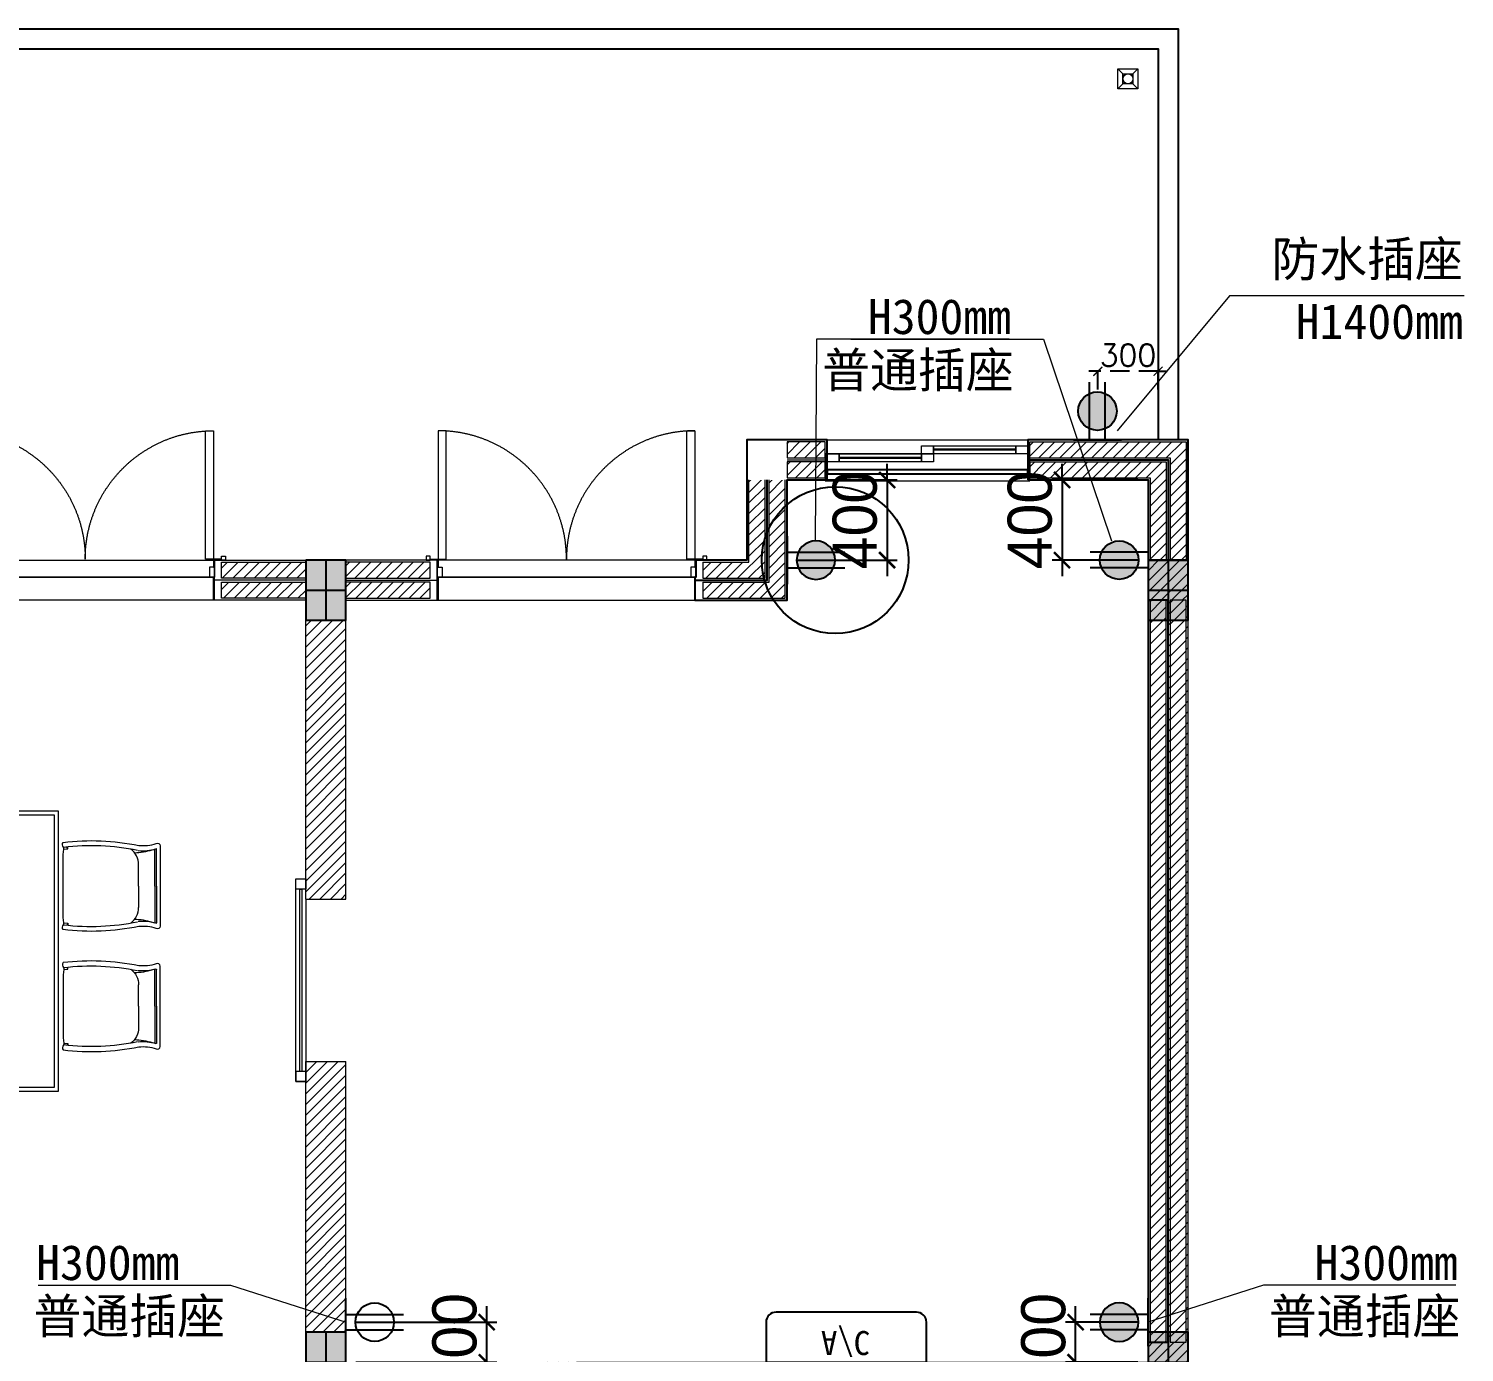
# Model space of a CAD drawing. Header units: inches. Extents: x -315689 to -186947, y -1261464 to -1173043.
# Drawn here: x -255834 to -248675, y -1247114 to -1240514 of the extents above; entities that cross this region are included whole.
import ezdxf

# ---------------------------------------------------------------- set-up
doc = ezdxf.new("R2010")
doc.units = ezdxf.units.IN
doc.header["$LTSCALE"] = 30
doc.header["$MEASUREMENT"] = 0
for name, pattern in [('CENTER2', [28.575, 19.05, -3.175, 3.175, -3.175]), ('DASH', [0.35, 0.25, -0.1]), ('HIDDEN2', [4.7625, 3.175, -1.5875])]:
    doc.linetypes.add(name, pattern=pattern)
doc.layers.get('Defpoints').update_dxf_attribs({"color": 140, "lineweight": 0})
for name, color, linetype, lineweight in [('200mm Colum', 1, 'Continuous', 0), ('200mm Wall', 7, 'Continuous', 20), ('A-WALL', 7, 'Continuous', 0), ('A-WALL-4-20', 252, 'Continuous', 0), ('B-WINDOW 2', 142, 'Continuous', 0), ('C-DOOR', 45, 'Continuous', 0), ('E- FIXTURES-TOILET', 251, 'Continuous', 0), ('E-FIXTURES-KITCHEN', 251, 'Continuous', 0), ('floor', 1, 'Continuous', 18), ('TEXT2', 7, 'Continuous', 25)]:
    doc.layers.add(name, color=color, linetype=linetype, lineweight=lineweight)
for name, color, linetype in [('A-dims', 7, 'Continuous'), ('Sym', 1, 'Continuous'), ('WALL', 3, 'Continuous')]:
    doc.layers.add(name, color=color, linetype=linetype)
doc.layers.add('EM-ELEC', color=7, linetype='Continuous', lineweight=20, true_color=0xf1a013)
doc.layers.add('FF-开关回路', color=7, linetype='DASH', true_color=0xea0652)
doc.styles.add('Annotative', font='arial.ttf')
doc.styles.add('cordia.shx', font='cordia.shx')
doc.styles.add('SPEC_K', font='romans.shx')
doc.dimstyles.new('ISO 100', dxfattribs={"dimscale": 100, "dimtxt": 2.2, "dimasz": 0.8, "dimexe": 0.5, "dimexo": 0.5, "dimgap": 0.5, "dimtad": 1, "dimdec": 0, "dimzin": 0, "dimdsep": 46, "dimtxsty": 'cordia.shx', "dimblk": 'ARCHTICK', "dimcen": 0.09, "dimclrd": 6, "dimclre": 6, "dimclrt": 256, "dimadec": 0, "dimazin": 0, "dimtfac": 1, "dimtdec": 0, "dimtix": 1, "dimtmove": 2, "dimatfit": 3, "dimfxl": 1, "dimtolj": 1, "dimtzin": 0, "dimarcsym": 0})
doc.dimstyles.new('NN50', dxfattribs={"dimscale": 0.5, "dimtxt": 220, "dimasz": 90, "dimexe": 100, "dimexo": 90, "dimgap": 50, "dimtad": 3, "dimtoh": 1, "dimdec": 0, "dimzin": 0, "dimdsep": 46, "dimtxsty": 'SPEC_K', "dimblk": 'ARCHTICK', "dimcen": 90, "dimdle": 180, "dimclrd": 4, "dimclre": 4, "dimadec": 0, "dimazin": 0, "dimtfac": 0.666667, "dimtdec": 0, "dimtix": 1, "dimtmove": 2, "dimatfit": 3, "dimfxl": 180, "dimfxlon": 1, "dimtolj": 1, "dimtzin": 0, "dimarcsym": 0})
pattern_1 = [(45, (21612.12, 5e-09), (-26.5165043, 26.5165043), [])]
pattern_2 = [(45, (21612.12, 35685.453), (-26.5165043, 26.5165043), [])]
pattern_3 = [(45, (19667.12, 36285.453), (-26.5165043, 26.5165043), [])]
pattern_4 = [(45, (-312528.227, -764272.604), (-26.5165043, 26.5165043), [])]

# ---------------------------------------------------------------- blocks, each defined once
blk = doc.blocks.new('zhu2')
at = {"lineweight": 25}
blk.add_hatch(color=5, dxfattribs=at).paths.add_polyline_path([(704694, -104492), (704694, -104792), (704894, -104792), (704894, -104492)])
at = {"color": 5, "lineweight": 25}
for p, q in [((704794, -104492), (704794, -104792)), ((704694, -104642), (704894, -104642))]:
    blk.add_line(p, q, dxfattribs=at)
blk.add_lwpolyline([(704694, -104492), (704694, -104792), (704894, -104792), (704894, -104492), (704694, -104492)], dxfattribs=at)
blk = doc.blocks.new('jgzhuzjd')
at = {"color": 3, "lineweight": 25}
for p in [(-415512.5, 114503), (-415512.5, 110653)]:
    blk.add_blockref('zhu2', p, dxfattribs=at)
blk = doc.blocks.new('AR-Double-Metal-Door-128cm-200-Frame_Flat-A')
at = {"layer": 'A-WALL', "color": 9, "true_color": 0xc7c8ca}
for points in [[(-680, 195), (-680, 215), (-700, 215), (-700, 195), (-680, 195)], [(700, 195), (700, 215), (680, 215), (680, 195), (700, 195)]]:
    blk.add_lwpolyline(points, dxfattribs=at)
for points in [[(-680, 200), (-640, 200), (-640, 160), (-645, 160), (-645, 195), (-680, 195)], [(-645, 160), (-620, 160), (-620, 110), (-645, 110)], [(645, 160), (620, 160), (620, 110), (645, 110)], [(680, 200), (640, 200), (640, 160), (645, 160), (645, 195), (680, 195)]]:
    blk.add_lwpolyline(points, close=True, dxfattribs=at)
at = {"layer": 'C-DOOR'}
for points in [[(-640, 200), (-600, 200), (-600, 840), (-640, 840)], [(640, 200), (600, 200), (600, 840), (640, 840)]]:
    blk.add_lwpolyline(points, close=True, dxfattribs=at)
at = {"layer": 'C-DOOR', "linetype": 'CENTER2', "ltscale": 50}
for centre, start, end in [((-640, 200), 0, 90), ((640, 200), 90, 180)]:
    blk.add_arc(centre, 640, start, end, dxfattribs=at)
blk = doc.blocks.new('AR-Hing-Alu-Window-100cm-200-Frame_Flat-A')
at = {"color": 0}
for points in [[(-440, -30), (-500, -30), (-500, -70), (-440, -70)], [(-30, -30), (-440, -30), (-440, -70), (-30, -70)], [(30, -30), (-30, -30), (-30, -70), (30, -70)], [(30, -70), (-30, -70), (-30, -110), (30, -110)], [(440, -70), (30, -70), (30, -110), (440, -110)], [(500, -70), (440, -70), (440, -110), (500, -110)]]:
    blk.add_lwpolyline(points, close=True, dxfattribs=at)
for points in [[(-440, -47.5), (-30, -47.5)], [(-440, -52.5), (-30, -52.5)], [(30, -87.5), (440, -87.5)], [(30, -92.5), (440, -92.5)]]:
    blk.add_lwpolyline(points, dxfattribs=at)
blk = doc.blocks.new('200mm Column')
blk.add_point((0, 0))
at = {"color": 1, "linetype": 'ByBlock'}
blk.add_wipeout([(100, -100), (-100, -100), (-100, 100), (100, 100)], dxfattribs=at)
blk = doc.blocks.new('AR-Drain-Tiolet-Area_Flat-A')
at = {"color": 0, "ltscale": 800}
for p, q in [((-120, -20), (-95, -45)), ((-45, -45), (-20, -20)), ((-95, -95), (-120, -120)), ((-45, -95), (-20, -120))]:
    blk.add_line(p, q, dxfattribs=at)
for points in [[(-20, -20), (-20, -120), (-120, -120), (-120, -20)], [(-45, -45), (-45, -95), (-95, -95), (-95, -45)]]:
    blk.add_lwpolyline(points, close=True, dxfattribs=at)
blk.add_circle((-70, -70), 25, dxfattribs=at)
blk = doc.blocks.new('AR-DINING-CHAIR')
at = {"color": 0}
for p, q in [((0.2273, 0.4758), (0.0436, 0.4758)), ((0.2273, 0.4676), (0.0439, 0.4676)), ((0.2273, 0.4668), (0.0439, 0.4668)), ((0.2273, 0.4758), (0.4111, 0.4758)), ((0.2273, 0.4676), (0.4107, 0.4676)), ((0.2273, 0.4668), (0.4107, 0.4668)), ((0.2273, 0.3858), (0.1205, 0.3858)), ((0.2273, 0.3858), (0.3341, 0.3858)), ((0.0417, 0.0321), (0.0321, 0.0321)), ((0.0417, 0.0321), (0.0326, 0.0278)), ((0.0435, 0.0127), (0.0417, 0.0321)), ((0.4112, 0.0127), (0.4129, 0.0321)), ((0.4129, 0.0321), (0.4225, 0.0321)), ((0.4129, 0.0321), (0.4221, 0.0278))]:
    blk.add_line(p, q, dxfattribs=at)
blk.add_lwpolyline([(0.4387, 0.4737, 0.102523), (0.4291, 0.3863, -0.080461), (0.4447, 0.0091, -0.3023), (0.4203, 0.012, 0.197932), (0.4111, 0.0127, -0.028193), (0.3571, 0.0091), (0.227, 0.0091), (0.097, 0.0091, -0.028193), (0.0429, 0.0127, 0.197932), (0.0338, 0.012, -0.3023), (0.0093, 0.0091, -0.080461), (0.0249, 0.3863, 0.102523), (0.0153, 0.4737, -0.587111), (0.0261, 0.4929), (0.4279, 0.4929, -0.587111)], format="xyb", close=True, dxfattribs=at)
for centre, radius, start, end in [((0.044, 0.4735), 0.00242, 100.34496, 201.37417), ((-0.1898, 0.4063), 0.2409, 354.55133, 15.96258), ((0.0439, 0.4669), 0.000725, 87.37617, 197.52085), ((0.0438, 0.4664), 0.000433, 71.7715, 189.22024), ((-0.2563, 0.3584), 0.3173, 1.15909, 17.56409), ((0.7109, 0.3584), 0.3173, 162.43591, 178.84091), ((0.6445, 0.4063), 0.2409, 164.03742, 185.44867), ((0.4107, 0.4669), 0.000725, 342.47915, 92.62383), ((0.4109, 0.4664), 0.000433, 350.77976, 108.2285), ((0.4106, 0.4735), 0.00242, 338.62583, 79.65504), ((1.1806, 0.1494), 1.1544, 168.43567, 186.83625), ((0.1214, 0.2879), 0.0978, 90.51639, 143.19267), ((0.3332, 0.2879), 0.0978, 36.80733, 89.48361), ((-0.7259, 0.1494), 1.1544, 353.16375, 11.56433), ((0.0397, 0.0013), 0.012, 71.75361, 116.5375), ((0.4149, 0.0013), 0.012, 63.4625, 108.24639)]:
    blk.add_arc(centre, radius, start, end, dxfattribs=at)
blk = doc.blocks.new('AR-Dining-Table-6-Paxs_Flat-A')
at = {"color": 0}
for points in [[(500, -700), (500, 700), (-500, 700), (-500, -700)], [(480, -680), (480, 680), (-480, 680), (-480, -680)]]:
    blk.add_lwpolyline(points, close=True, dxfattribs=at)
at = {"color": 0, "xscale": -1000, "yscale": 1000, "zscale": 1000}
blk.add_blockref('AR-DINING-CHAIR', (227, 715.9), dxfattribs=at)
at = {"color": 0, "yscale": 1000, "zscale": 1000}
for p, xscale, rotation in [((-515.9, 552), -1000, 90), ((515.9, 552), 1000, 270), ((-515.9, -502), 1000, 90), ((515.9, -502), -1000, 270), ((227, -715.9), 1000, 180)]:
    blk.add_blockref('AR-DINING-CHAIR', p, dxfattribs=dict(at, xscale=xscale, rotation=rotation))
blk = doc.blocks.new('GL')
at = {"layer": 'A-WALL-4-20'}
h = blk.add_hatch(dxfattribs=at)
h.set_pattern_fill('ANSI31', color=253, scale=300)
h.set_pattern_definition(pattern_2)
h.paths.add_polyline_path([(-250841.9, -1177597.9), (-250061.9, -1177597.9), (-250061.9, -1178187.9), (-250141.9, -1178187.9), (-250141.9, -1177677.9), (-250841.9, -1177677.9)])
h.paths.add_polyline_path([(-250841.9, -1177697.9), (-250161.9, -1177697.9), (-250161.9, -1178187.9), (-250241.9, -1178187.9), (-250241.9, -1177777.9), (-250841.9, -1177777.9)], flags=17)
h = blk.add_hatch(dxfattribs=at)
h.set_pattern_fill('ANSI31', color=253, scale=300)
h.set_pattern_definition(pattern_2)
h.paths.add_polyline_path([(-252241.9, -1177787.9), (-252161.9, -1177787.9), (-252161.9, -1178277.9), (-252471.9, -1178277.9), (-252471.9, -1178197.9), (-252241.9, -1178197.9)], flags=17)
h.paths.add_polyline_path([(-252141.9, -1177787.9), (-252061.9, -1177787.9), (-252061.9, -1178377.9), (-252471.9, -1178377.9), (-252471.9, -1178297.9), (-252141.9, -1178297.9)])
h = blk.add_hatch(dxfattribs=at)
h.set_pattern_fill('ANSI31', color=253, scale=300)
h.set_pattern_definition(pattern_4)
h.paths.add_polyline_path([(-254871.9, -1178197.9), (-254451.9, -1178197.9), (-254451.9, -1178277.9), (-254871.9, -1178277.9)])
h = blk.add_hatch(dxfattribs=at)
h.set_pattern_fill('ANSI31', color=253, scale=300)
h.set_pattern_definition(pattern_1)
h.paths.add_polyline_path([(-250051.9, -1178187.9), (-250251.9, -1178187.9), (-250251.9, -1178387.9), (-250151.9, -1178387.9), (-250151.9, -1182087.9), (-250251.9, -1182087.9), (-250251.9, -1182187.9), (-253101.9, -1182187.9), (-253101.9, -1182387.9), (-253001.9, -1182387.9), (-253001.9, -1182287.9), (-250251.9, -1182287.9), (-250251.9, -1182387.9), (-250051.9, -1182387.9)])
h.paths.add_polyline_path([(-250141.9, -1182087.9), (-250141.9, -1178387.9), (-250061.9, -1178387.9), (-250061.9, -1182087.9)], flags=16)
h.paths.add_polyline_path([(-253001.9, -1183147.9), (-253101.9, -1183147.9), (-253101.9, -1183787.9), (-253001.9, -1183787.9)])
h.paths.add_polyline_path([(-250251.9, -1183787.9), (-251051.9, -1183787.9), (-251051.9, -1183537.9), (-250251.9, -1183537.9), (-250251.9, -1183687.9), (-250051.9, -1183687.9), (-250051.9, -1182387.9), (-250251.9, -1182387.9), (-250251.9, -1183437.9), (-251151.9, -1183437.9), (-251151.9, -1183787.9), (-252596.9, -1183787.9), (-253001.9, -1183787.9), (-253101.9, -1183787.9), (-253101.9, -1183887.9), (-252541.9, -1183887.9), (-250251.9, -1183887.9)])
h.paths.add_polyline_path([(-254151.9, -1183787.9), (-254251.9, -1183787.9), (-254251.9, -1183887.9), (-254151.9, -1183887.9)])
h.paths.add_polyline_path([(-253101.9, -1183787.9), (-253261.9, -1183787.9), (-253261.9, -1183887.9), (-253101.9, -1183887.9)])
h = blk.add_hatch(dxfattribs=at)
h.set_pattern_fill('ANSI31', color=253, scale=300)
h.set_pattern_definition(pattern_2)
h.paths.add_polyline_path([(-253831.9, -1178197.9), (-254251.9, -1178197.9), (-254251.9, -1178277.9), (-253831.9, -1178277.9)])
h = blk.add_hatch(dxfattribs=at)
h.set_pattern_fill('ANSI31', color=253, scale=300)
h.set_pattern_definition(pattern_4)
h.paths.add_polyline_path([(-254871.9, -1178297.9), (-254451.9, -1178297.9), (-254451.9, -1178377.9), (-254871.9, -1178377.9)])
h = blk.add_hatch(dxfattribs=at)
h.set_pattern_fill('ANSI31', color=253, scale=300)
h.set_pattern_definition(pattern_2)
h.paths.add_polyline_path([(-253831.9, -1178297.9), (-254251.9, -1178297.9), (-254251.9, -1178377.9), (-253831.9, -1178377.9)])
h = blk.add_hatch(dxfattribs=at)
h.set_pattern_fill('ANSI31', color=253, scale=300)
h.set_pattern_definition(pattern_2)
h.paths.add_polyline_path([(-250161.9, -1178387.9), (-250241.9, -1178387.9), (-250241.9, -1182087.9), (-250161.9, -1182087.9)])
h = blk.add_hatch(dxfattribs=at)
h.set_pattern_fill('ANSI31', color=253, scale=300)
h.set_pattern_definition(pattern_2)
h.paths.add_polyline_path([(-250061.9, -1178387.9), (-250141.9, -1178387.9), (-250141.9, -1182087.9), (-250061.9, -1182087.9)])
h = blk.add_hatch(dxfattribs=at)
h.set_pattern_fill('ANSI31', color=253, scale=300)
h.set_pattern_definition(pattern_1)
h.paths.add_polyline_path([(-254251.9, -1178487.9), (-254451.9, -1178487.9), (-254451.9, -1179877.9), (-254351.9, -1179877.9), (-254251.9, -1179877.9)])
h.paths.add_polyline_path([(-254251.9, -1180687.9), (-254351.9, -1180687.9), (-254451.9, -1180687.9), (-254451.9, -1182037.9), (-254251.9, -1182037.9)])
h.paths.add_polyline_path([(-254251.9, -1182337.9), (-254451.9, -1182337.9), (-254451.9, -1183687.9), (-254251.9, -1183687.9)])
h.paths.add_polyline_path([(-254076.9, -1182187.9), (-254251.9, -1182187.9), (-254251.9, -1182287.9), (-254076.9, -1182287.9)])
h.paths.add_polyline_path([(-253101.9, -1182187.9), (-253276.9, -1182187.9), (-253276.9, -1182287.9), (-253101.9, -1182287.9)])
h.paths.add_polyline_path([(-254251.9, -1183687.9), (-254451.9, -1183687.9), (-254451.9, -1185087.9), (-254251.9, -1185087.9)])
h.paths.add_polyline_path([(-254251.9, -1185897.9), (-254451.9, -1185897.9), (-254451.9, -1187087.9), (-254251.9, -1187087.9)])
h.paths.add_polyline_path([(-254251.9, -1187287.9), (-254451.9, -1187287.9), (-254451.9, -1187537.9), (-254251.9, -1187537.9)])
h.paths.add_polyline_path([(-250251.9, -1187087.9), (-254251.9, -1187087.9), (-254251.9, -1187187.9), (-250601.9, -1187187.9), (-250601.9, -1187537.9), (-250251.9, -1187537.9), (-250251.9, -1187437.9), (-250501.9, -1187437.9), (-250501.9, -1187187.9), (-250251.9, -1187187.9)])
at = {"color": 51, "true_color": 0xf7f281}
blk.add_lwpolyline([(-251851.9, -1177737.9), (-251851.9, -1177757.9), (-250851.9, -1177757.9), (-250851.9, -1177737.9)], close=True, dxfattribs=at)
at = {"layer": '200mm Wall'}
for p, q in [((-254451.9, -1179877.9), (-254251.9, -1179877.9)), ((-254451.9, -1180687.9), (-254251.9, -1180687.9))]:
    blk.add_line(p, q, dxfattribs=at)
for points in [[(-250051.9, -1183687.9), (-250051.9, -1183687.9), (-250051.9, -1177587.9)], [(-254451.9, -1179877.9), (-254451.9, -1178387.9), (-254906.9, -1178387.9), (-254906.9, -1178247.9)], [(-254251.9, -1179877.9), (-254251.9, -1178387.9), (-253796.9, -1178387.9), (-253796.9, -1178247.9)], [(-254451.9, -1182337.9), (-254451.9, -1180687.9)], [(-254251.9, -1182337.9), (-254251.9, -1180687.9)]]:
    blk.add_lwpolyline(points, dxfattribs=at)
at = {"layer": 'A-WALL'}
for p, q in [((-254451.9, -1178287.9), (-254911.9, -1178287.9)), ((-254251.9, -1178287.9), (-253791.9, -1178287.9))]:
    blk.add_line(p, q, dxfattribs=at)
for points in [[(-254871.9, -1178387.9), (-254911.9, -1178387.9), (-254911.9, -1178272.9), (-254906.9, -1178272.9), (-254906.9, -1178187.9), (-254451.9, -1178187.9)], [(-253831.9, -1178387.9), (-253791.9, -1178387.9), (-253791.9, -1178272.9), (-253796.9, -1178272.9), (-253796.9, -1178187.9), (-254251.9, -1178187.9)], [(-254451.9, -1178387.9), (-254871.9, -1178387.9)]]:
    blk.add_lwpolyline(points, dxfattribs=at)
at = {"layer": 'A-WALL-4-20'}
blk.add_line((-251851.9, -1177587.9), (-250851.9, -1177587.9), dxfattribs=at)
at = {"layer": 'A-WALL-4-20', "color": 6}
blk.add_lwpolyline([(-250841.9, -1177657.9), (-251861.9, -1177657.9), (-251861.9, -1177792.9), (-250841.9, -1177792.9)], close=True, dxfattribs=at)
at = {"layer": 'C-DOOR'}
blk.add_line((-254451.9, -1179877.9), (-254251.9, -1179877.9), dxfattribs=at)
for points in [[(-254451.9, -1179877.9), (-254451.9, -1180787.9), (-254501.9, -1180787.9), (-254501.9, -1179777.9), (-254451.9, -1179777.9)], [(-254501.9, -1179777.9), (-254451.9, -1179777.9), (-254451.9, -1179827.9), (-254501.9, -1179827.9), (-254501.9, -1179777.9)], [(-254501.9, -1180787.9), (-254451.9, -1180787.9), (-254451.9, -1180737.9), (-254501.9, -1180737.9), (-254501.9, -1180787.9)]]:
    blk.add_lwpolyline(points, dxfattribs=at)
blk.add_lwpolyline([(-254471.9, -1179827.9), (-254471.9, -1180737.9), (-254481.9, -1180737.9), (-254481.9, -1179827.9)], close=True, dxfattribs=at)
at = {"layer": 'floor', "color": 253}
for p, q in [((-250841.9, -1177677.9), (-250841.9, -1177597.9)), ((-250841.9, -1177697.9), (-250841.9, -1177777.9))]:
    blk.add_line(p, q, dxfattribs=at)
for points in [[(-250841.9, -1177597.9), (-250061.9, -1177597.9), (-250061.9, -1178187.9)], [(-250841.9, -1177677.9), (-250141.9, -1177677.9), (-250141.9, -1178187.9)], [(-250841.9, -1177697.9), (-250161.9, -1177697.9), (-250161.9, -1178187.9)], [(-250841.9, -1177777.9), (-250241.9, -1177777.9), (-250241.9, -1178187.9)], [(-252471.9, -1178197.9), (-252471.9, -1178277.9)], [(-252471.9, -1178297.9), (-252471.9, -1178377.9)]]:
    blk.add_lwpolyline(points, dxfattribs=at)
at = {"layer": 'floor', "color": 251, "true_color": 0x636466}
for points in [[(-256196.9, -1178187.9), (-254906.9, -1178187.9), (-254906.9, -1178272.9), (-256196.9, -1178272.9)], [(-252506.9, -1178187.9), (-253796.9, -1178187.9), (-253796.9, -1178272.9), (-252506.9, -1178272.9)], [(-256191.9, -1178272.9), (-254911.9, -1178272.9), (-254911.9, -1178387.9), (-256191.9, -1178387.9)], [(-252511.9, -1178272.9), (-253791.9, -1178272.9), (-253791.9, -1178387.9), (-252511.9, -1178387.9)]]:
    blk.add_lwpolyline(points, close=True, dxfattribs=at)
at = {"layer": 'floor', "color": 253}
for points in [[(-254871.9, -1178197.9), (-254451.9, -1178197.9), (-254451.9, -1178277.9), (-254871.9, -1178277.9)], [(-253831.9, -1178197.9), (-254251.9, -1178197.9), (-254251.9, -1178277.9), (-253831.9, -1178277.9)], [(-254871.9, -1178297.9), (-254451.9, -1178297.9), (-254451.9, -1178377.9), (-254871.9, -1178377.9)], [(-253831.9, -1178297.9), (-254251.9, -1178297.9), (-254251.9, -1178377.9), (-253831.9, -1178377.9)], [(-250161.9, -1178387.9), (-250241.9, -1178387.9), (-250241.9, -1182087.9), (-250161.9, -1182087.9)], [(-250061.9, -1178387.9), (-250141.9, -1178387.9), (-250141.9, -1182087.9), (-250061.9, -1182087.9)]]:
    blk.add_lwpolyline(points, close=True, dxfattribs=at)
at = {"layer": 'WALL'}
for points in [[(-250851.9, -1177787.9), (-250251.9, -1177787.9), (-250251.9, -1178187.9), (-250051.9, -1178187.9), (-250051.9, -1177587.9), (-250851.9, -1177587.9)], [(-250251.9, -1182087.9), (-250151.9, -1182087.9), (-250151.9, -1178387.9), (-250251.9, -1178387.9)]]:
    blk.add_lwpolyline(points, close=True, dxfattribs=at)
blk.add_lwpolyline([(-250851.9, -1177687.9), (-250151.9, -1177687.9), (-250151.9, -1178187.9)], dxfattribs=at)
at = {"layer": '200mm Wall'}
for p in [(-543633.4, -1188198.9), (-539433.4, -1188198.9)]:
    blk.add_blockref('jgzhuzjd', p, dxfattribs=at)
at = {"layer": 'A-WALL', "xscale": -1}
blk.add_blockref('AR-Double-Metal-Door-128cm-200-Frame_Flat-A', (-255551.9, -1178382.9), dxfattribs=at)
at = {"layer": 'A-WALL'}
blk.add_blockref('AR-Double-Metal-Door-128cm-200-Frame_Flat-A', (-253151.9, -1178382.9), dxfattribs=at)
at = {"layer": 'B-WINDOW 2', "xscale": -1}
blk.add_blockref('AR-Hing-Alu-Window-100cm-200-Frame_Flat-A', (-251351.9, -1177587.9), dxfattribs=at)
at = {"layer": 'E- FIXTURES-TOILET'}
blk.add_blockref('AR-Drain-Tiolet-Area_Flat-A', (-250281.9, -1175717.9), dxfattribs=at)
at = {"layer": 'E-FIXTURES-KITCHEN', "xscale": -1}
blk.add_blockref('AR-Dining-Table-6-Paxs_Flat-A', (-256187.4, -1180137.9), dxfattribs=at)
at = {"layer": '200mm Colum'}
blk.add_blockref('200mm Column', (-252151.9, -1177687.9), dxfattribs=at)
at = {"layer": 'A-WALL-4-20'}
h = blk.add_hatch(dxfattribs=at)
h.set_pattern_fill('ANSI31', color=253, scale=300)
h.set_pattern_definition(pattern_3)
h.paths.add_polyline_path([(-251861.9, -1177677.9), (-252051.9, -1177677.9), (-252051.9, -1177597.9), (-251861.9, -1177597.9)])
h = blk.add_hatch(dxfattribs=at)
h.set_pattern_fill('ANSI31', color=253, scale=300)
h.set_pattern_definition(pattern_3)
h.paths.add_polyline_path([(-251861.9, -1177697.9), (-252051.9, -1177697.9), (-252051.9, -1177777.9), (-251861.9, -1177777.9)])
for points in [[(-258601.9, -1177587.9), (-258601.9, -1175537.9), (-250101.9, -1175537.9), (-250101.9, -1177587.9)], [(-258501.9, -1177587.9), (-258501.9, -1175637.9), (-250201.9, -1175637.9), (-250201.9, -1177587.9)]]:
    blk.add_lwpolyline(points)
at = {"layer": 'A-WALL'}
blk.add_line((-252051.9, -1177687.9), (-251851.9, -1177687.9), dxfattribs=at)
blk.add_lwpolyline([(-253101.9, -1182387.9), (-253101.9, -1182187.9), (-250251.9, -1182187.9), (-250251.9, -1177787.9), (-250851.9, -1177787.9), (-250851.9, -1177587.9), (-250151.9, -1177587.9)], dxfattribs=at)
at = {"layer": 'floor', "color": 253}
for points in [[(-251861.9, -1177597.9), (-252051.9, -1177597.9), (-252051.9, -1177677.9), (-251861.9, -1177677.9)], [(-251861.9, -1177697.9), (-252051.9, -1177697.9), (-252051.9, -1177777.9), (-251861.9, -1177777.9)]]:
    blk.add_lwpolyline(points, close=True, dxfattribs=at)
for points in [[(-252471.9, -1178297.9), (-252141.9, -1178297.9), (-252141.9, -1177787.9)], [(-252471.9, -1178377.9), (-252061.9, -1178377.9), (-252061.9, -1177787.9)], [(-252471.9, -1178277.9), (-252161.9, -1178277.9), (-252161.9, -1177787.9)], [(-252471.9, -1178197.9), (-252241.9, -1178197.9), (-252241.9, -1177787.9)]]:
    blk.add_lwpolyline(points, dxfattribs=at)
at = {"layer": 'WALL'}
blk.add_lwpolyline([(-252471.9, -1178187.9), (-252506.9, -1178187.9), (-252506.9, -1178272.9), (-252511.9, -1178272.9), (-252511.9, -1178387.9), (-252051.9, -1178387.9), (-252051.9, -1177787.9), (-251851.9, -1177787.9), (-251851.9, -1177587.9), (-252251.9, -1177587.9), (-252251.9, -1178187.9)], close=True, dxfattribs=at)
blk.add_lwpolyline([(-252511.9, -1178287.9), (-252151.9, -1178287.9), (-252151.9, -1177787.9)], dxfattribs=at)
blk = doc.blocks.new('A$Cc9817c38')
at = {"true_color": 0x050dfa}
h = blk.add_hatch(color=5, dxfattribs=at)
h.dxf.hatch_style = 1
edge = h.paths.add_edge_path()
edge.add_arc((150, 0), 100, 0, 360)
at = {"color": 5, "true_color": 0x050dfa}
for p, q in [((0, -125), (0, 125)), ((0, 40.5), (300, 40.5)), ((0, -40.5), (300, -40.5))]:
    blk.add_line(p, q, dxfattribs=at)
blk.add_circle((150, 0), 100, dxfattribs=at)
blk = doc.blocks.new('2OUTLET')
at = {"layer": 'A-dims', "color": 6, "linetype": 'CENTER2', "xscale": 1.600000000000005, "yscale": 1.600000000000005, "zscale": 1.600000000000005, "rotation": 90}
blk.add_blockref('A$Cc9817c38', (83, -198), dxfattribs=at)
blk = doc.blocks.new('_ArchTick')
at = {"color": 0, "linetype": 'ByBlock', "const_width": 0.15}
blk.add_lwpolyline([(-0.5, -0.5), (0.5, 0.5)], dxfattribs=at)
blk = doc.blocks.new('*D396')
at = {"layer": 'Defpoints', "color": 0, "linetype": 'HIDDEN2', "transparency": 16777216}
for p in [(-250501.6, -1242222.4), (-250501.6, -1242564), (-250201.9, -1242564)]:
    blk.add_point(p, dxfattribs=at)
at = {"layer": 'FF-开关回路', "color": 4, "linetype": 'HIDDEN2', "lineweight": -2, "transparency": 16777216}
for p, q in [((-250501.6, -1242312.4), (-250501.6, -1242172.4)), ((-250201.9, -1242312.4), (-250201.9, -1242172.4)), ((-250501.6, -1242222.4), (-250546.6, -1242222.4)), ((-250201.9, -1242222.4), (-250501.6, -1242222.4)), ((-250201.9, -1242222.4), (-250156.9, -1242222.4))]:
    blk.add_line(p, q, dxfattribs=at)
at = {"layer": 'FF-开关回路', "color": 4, "linetype": 'HIDDEN2', "lineweight": -2, "transparency": 16777216, "xscale": 45, "yscale": 45, "zscale": 45}
blk.add_blockref('_ArchTick', (-250501.6, -1242222.4), dxfattribs=at)
at = {"layer": 'FF-开关回路', "color": 4, "linetype": 'HIDDEN2', "lineweight": -2, "transparency": 16777216, "xscale": 45, "yscale": 45, "zscale": 45, "rotation": 180}
blk.add_blockref('_ArchTick', (-250201.9, -1242222.4), dxfattribs=at)
at = {"layer": 'FF-开关回路', "color": 0, "linetype": 'HIDDEN2', "transparency": 16777216, "insert": (-250351.8, -1242142.4), "char_height": 110, "attachment_point": 5, "style": 'SPEC_K'}
blk.add_mtext('\\A1;300', dxfattribs=at)
blk = doc.blocks.new('*D404')
at = {"color": 6, "lineweight": -2, "transparency": 16777216}
for p, q in [((-251553, -1242764), (-251553, -1242684)), ((-252001.9, -1242764), (-251503, -1242764)), ((-251553, -1242764), (-251553, -1243164)), ((-252001.9, -1243164), (-251503, -1243164)), ((-251553, -1243164), (-251553, -1243244))]:
    blk.add_line(p, q, dxfattribs=at)
at = {"layer": 'Defpoints', "color": 0, "transparency": 16777216}
for p in [(-252051.9, -1242764), (-252051.9, -1243164), (-251553, -1243164)]:
    blk.add_point(p, dxfattribs=at)
at = {"color": 6, "lineweight": -2, "transparency": 16777216, "xscale": 80, "yscale": 80, "zscale": 80}
for p, rotation in [((-251553, -1242764), 270), ((-251553, -1243164), 90)]:
    blk.add_blockref('_ArchTick', p, dxfattribs=dict(at, rotation=rotation))
at = {"transparency": 16777216, "insert": (-251713, -1242964), "char_height": 220, "attachment_point": 5, "rotation": 90, "style": 'cordia.shx'}
blk.add_mtext('\\A1;400', dxfattribs=at)
blk = doc.blocks.new('*D405')
at = {"color": 6, "lineweight": -2, "transparency": 16777216}
for p, q in [((-250680.5, -1242764), (-250680.5, -1242684)), ((-250301.9, -1242764), (-250730.5, -1242764)), ((-250680.5, -1242764), (-250680.5, -1243164)), ((-250301.9, -1243164), (-250730.5, -1243164)), ((-250680.5, -1243164), (-250680.5, -1243244))]:
    blk.add_line(p, q, dxfattribs=at)
at = {"layer": 'Defpoints', "color": 0, "transparency": 16777216}
for p in [(-250251.9, -1242764), (-250680.5, -1243164), (-250251.9, -1243164)]:
    blk.add_point(p, dxfattribs=at)
at = {"color": 6, "lineweight": -2, "transparency": 16777216, "xscale": 80, "yscale": 80, "zscale": 80}
for p, rotation in [((-250680.5, -1242764), 270), ((-250680.5, -1243164), 90)]:
    blk.add_blockref('_ArchTick', p, dxfattribs=dict(at, rotation=rotation))
at = {"transparency": 16777216, "insert": (-250840.5, -1242964), "char_height": 220, "attachment_point": 5, "rotation": 90, "style": 'cordia.shx'}
blk.add_mtext('\\A1;400', dxfattribs=at)
blk = doc.blocks.new('*D406')
at = {"color": 6, "lineweight": -2, "transparency": 16777216}
for p, q in [((-253549.4, -1246963.8), (-253549.4, -1246883.8)), ((-254201.3, -1246963.8), (-253499.4, -1246963.8)), ((-253549.4, -1247164), (-253549.4, -1246963.8)), ((-254201.9, -1247164), (-253499.4, -1247164)), ((-253549.4, -1247164), (-253549.4, -1247244))]:
    blk.add_line(p, q, dxfattribs=at)
at = {"layer": 'Defpoints', "color": 0, "transparency": 16777216}
for p in [(-254251.3, -1246963.8), (-253549.4, -1246963.8), (-254251.9, -1247164)]:
    blk.add_point(p, dxfattribs=at)
at = {"color": 6, "lineweight": -2, "transparency": 16777216, "xscale": 80, "yscale": 80, "zscale": 80}
for p, rotation in [((-253549.4, -1246963.8), 270), ((-253549.4, -1247164), 90)]:
    blk.add_blockref('_ArchTick', p, dxfattribs=dict(at, rotation=rotation))
at = {"transparency": 16777216, "insert": (-253709.4, -1247063.9), "char_height": 220, "attachment_point": 5, "rotation": 90, "style": 'cordia.shx'}
blk.add_mtext('\\A1;200', dxfattribs=at)
blk = doc.blocks.new('*D407')
at = {"color": 6, "lineweight": -2, "transparency": 16777216}
for p, q in [((-250613, -1246963.6), (-250613, -1246883.6)), ((-250301.9, -1246963.6), (-250663, -1246963.6)), ((-250613, -1247164), (-250613, -1246963.6)), ((-250301.9, -1247164), (-250663, -1247164)), ((-250613, -1247164), (-250613, -1247244))]:
    blk.add_line(p, q, dxfattribs=at)
at = {"layer": 'Defpoints', "color": 0, "transparency": 16777216}
for p in [(-250613, -1246963.6), (-250251.9, -1246963.6), (-250251.9, -1247164)]:
    blk.add_point(p, dxfattribs=at)
at = {"color": 6, "lineweight": -2, "transparency": 16777216, "xscale": 80, "yscale": 80, "zscale": 80}
for p, rotation in [((-250613, -1246963.6), 270), ((-250613, -1247164), 90)]:
    blk.add_blockref('_ArchTick', p, dxfattribs=dict(at, rotation=rotation))
at = {"transparency": 16777216, "insert": (-250773, -1247063.8), "char_height": 220, "attachment_point": 5, "rotation": 90, "style": 'cordia.shx'}
blk.add_mtext('\\A1;200', dxfattribs=at)
blk = doc.blocks.new('A$C37A74E6F')
blk.add_lwpolyline([(-200, 400), (0, 400), (0, -400), (-200, -400, -0.414214), (-250, -350), (-250, 350, -0.414214)], format="xyb", close=True)
at = {"layer": 'TEXT2', "color": 22, "true_color": 0xe02606, "insert": (-185.1, -118.9), "char_height": 120, "attachment_point": 9, "rotation": 270, "style": 'Annotative'}
blk.add_mtext('{\\fSimSun|b0|i0|c0|p2;A/C}', dxfattribs=at)

msp = doc.modelspace()

# ---------------------------------------------------------------- block references
msp.add_blockref('GL', (0, -64976))

# ---------------------------------------------------------------- texts
at = {"layer": 'TEXT2', "color": 22, "true_color": 0xe02606, "char_height": 175, "style": 'Annotative'}
for s, insert, attachment_point in [('{\\fSimSun|b0|i0|c134|p2;防水插座}', (-248682.2, -1241574.7), 3), ('{\\fSimSun|b0|i0|c134|p2;H\\fSimSun|b0|i0|c0|p2;1400\\fSimSun|b0|i0|c134|p2;mm}', (-248682.2, -1241886), 3), ('{\\fSimSun|b0|i0|c134|p2;H\\fSimSun|b0|i0|c0|p2;3\\fSimSun|b0|i0|c134|p2;00mm}', (-248707.2, -1246756.9), 9), ('{\\fSimSun|b0|i0|c134|p2;普通插座}', (-248694.3, -1247040.7), 9)]:
    msp.add_mtext(s, dxfattribs=dict(at, insert=insert, attachment_point=attachment_point))

# ---------------------------------------------------------------- next in the draw order: linework, layer by layer
msp.add_circle((-251811.9, -1243164), 366.1)
at = {"layer": 'A-WALL'}
msp.add_lwpolyline([(-250051.9, -1242564), (-250151.9, -1242564)], dxfattribs=at)
at = {"layer": 'EM-ELEC', "color": 1}
for points in [[(-248674.7, -1241845.9), (-249846.4, -1241845.9), (-250405.2, -1242519.3)], [(-250944.4, -1242062.5), (-251904.4, -1242062.5), (-251912.4, -1243068.1)], [(-251733.4, -1242062.5), (-250773.4, -1242062.5), (-250434.4, -1243068.1)], [(-255787.1, -1246779.8), (-254827.1, -1246779.8), (-254251.3, -1246963.8)], [(-248716.7, -1246779.8), (-249676.8, -1246779.8), (-250252.5, -1246963.8)]]:
    msp.add_lwpolyline(points, dxfattribs=at)

# ---------------------------------------------------------------- next in the draw order: block references
at = {"layer": 'Sym', "xscale": 0.5999999999767197, "yscale": 0.5999999999767197, "zscale": 0.5999999999767197}
msp.add_blockref('2OUTLET', (-250553.9, -1242446.1), dxfattribs=at)
at = {"layer": 'Sym', "yscale": 0.5999999999767197, "zscale": 0.5999999999767197}
for p, xscale, rotation in [((-251933.4, -1243213.5), -0.5999999999767197, 270), ((-250370.5, -1243213.5), 0.5999999999767197, 90.00000000000001), ((-254133.4, -1246914.2), 0.5999999999767197, 270), ((-250370.5, -1246914.2), -0.5999999999767197, 90)]:
    msp.add_blockref('2OUTLET', p, dxfattribs=dict(at, xscale=xscale, rotation=rotation))
at = {"layer": 'Sym', "xscale": -1, "rotation": 90}
msp.add_blockref('A$C37A74E6F', (-251756.9, -1247164), dxfattribs=at)

# ---------------------------------------------------------------- next in the draw order: texts
at = {"layer": 'TEXT2', "color": 22, "true_color": 0xe02606, "char_height": 175, "style": 'Annotative'}
for s, insert, attachment_point in [('{\\fSimSun|b0|i0|c134|p2;H\\fSimSun|b0|i0|c0|p2;3\\fSimSun|b0|i0|c134|p2;00mm}', (-250934.8, -1242039.5), 9), ('{\\fSimSun|b0|i0|c134|p2;普通插座}', (-250921.9, -1242323.3), 9), ('{\\fSimSun|b0|i0|c134|p2;H\\fSimSun|b0|i0|c0|p2;3\\fSimSun|b0|i0|c134|p2;00mm}', (-255796.7, -1246756.9), 7), ('{\\fSimSun|b0|i0|c134|p2;普通插座}', (-255809.6, -1247040.7), 7)]:
    msp.add_mtext(s, dxfattribs=dict(at, insert=insert, attachment_point=attachment_point))

# ---------------------------------------------------------------- next in the draw order: dimensions: what is measured, and where the dimension line sits
for base, p1, p2, picture, middle in [((-251553, -1243164), (-252051.9, -1242764), (-252051.9, -1243164), '*D404', (-251713, -1242964)), ((-250680.5, -1243164), (-250251.9, -1242764), (-250251.9, -1243164), '*D405', (-250840.5, -1242964)), ((-253549.4, -1246963.8), (-254251.9, -1247164), (-254251.3, -1246963.8), '*D406', (-253709.4, -1247063.9)), ((-250613, -1246963.6), (-250251.9, -1247164), (-250251.9, -1246963.6), '*D407', (-250773, -1247063.8))]:
    dim = msp.add_linear_dim(base=base, p1=p1, p2=p2, angle=90, dimstyle='ISO 100')
    dim.commit()
    dim.dimension.update_dxf_attribs({"geometry": picture, "text_midpoint": middle})
at = {"layer": 'FF-开关回路', "color": 22, "linetype": 'HIDDEN2', "true_color": 0xe02606}
dim = msp.add_linear_dim(base=(-250501.6, -1242222.4), p1=(-250201.9, -1242564), p2=(-250501.6, -1242564), angle=180, dimstyle='NN50', dxfattribs=at)
dim.commit()
dim.dimension.update_dxf_attribs({"geometry": '*D396', "text_midpoint": (-250351.8, -1242142.4)})

doc.saveas('drawing.dxf')
